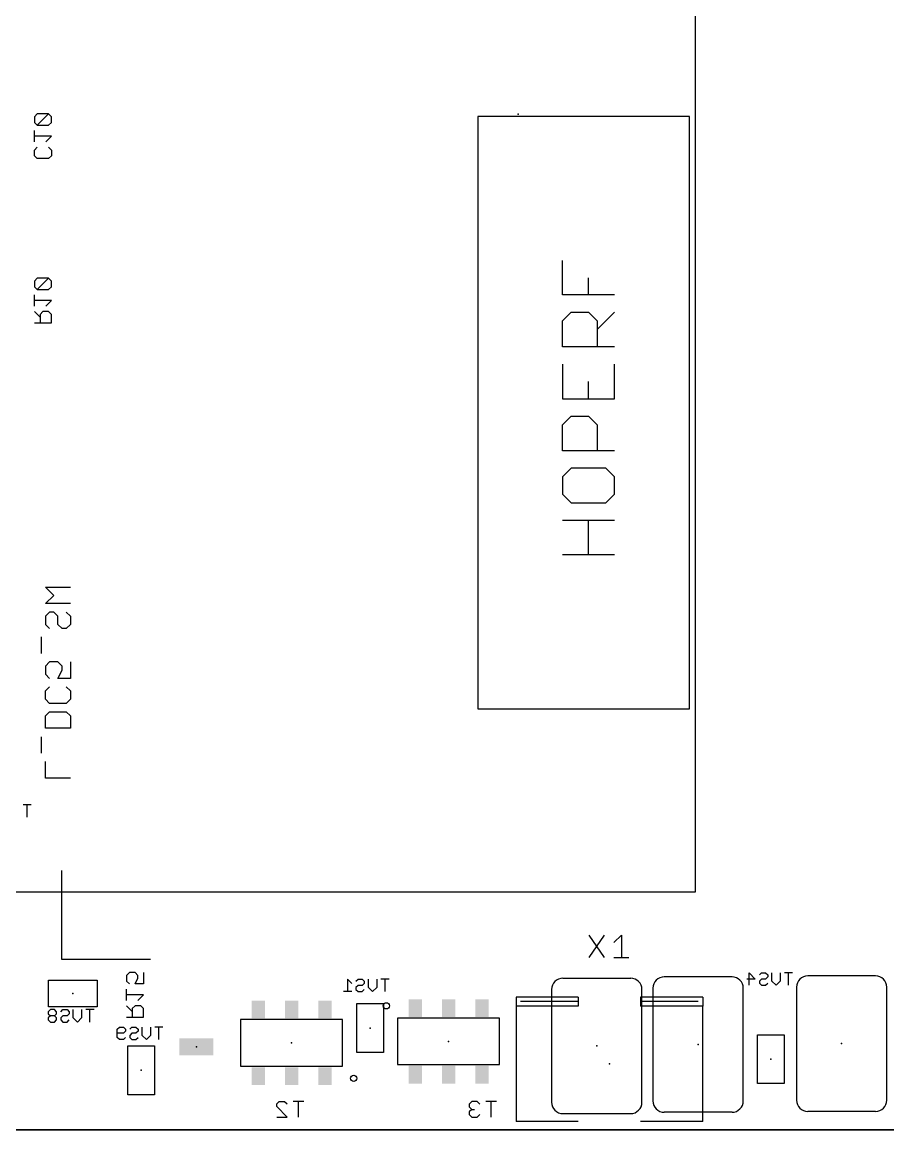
# Model space of a CAD drawing. Extents: x -57.1 to 14, y -1.3 to 47.3.
# Drawn here: x -32.75 to -13.27, y -1.27 to 23.66 of the extents above; entities that cross this region are included whole.
import ezdxf

# ---------------------------------------------------------------- set-up
doc = ezdxf.new("R2010")
doc.units = 0
for name, color, linetype in [('20', 7, 'CONTINUOUS'), ('21', 53, 'CONTINUOUS'), ('22', 53, 'CONTINUOUS'), ('23', 7, 'CONTINUOUS'), ('24', 7, 'CONTINUOUS'), ('25', 253, 'CONTINUOUS'), ('26', 253, 'CONTINUOUS')]:
    doc.layers.add(name, color=color, linetype=linetype)

# ---------------------------------------------------------------- blocks, each defined once
blk = doc.blocks.new('RECT')
blk.add_solid([(-0.5, -0.5), (0.5, -0.5), (-0.5, 0.5), (0.5, 0.5)])

msp = doc.modelspace()

# ---------------------------------------------------------------- linework, layer by layer
at = {"layer": '20'}
msp.add_line((-57.15, -1.27), (13.97, -1.27), dxfattribs=at)
at = {"layer": '21'}
for p, q in [((-17.61, 24.08), (-17.61, 4.08)), ((-17.735, 21.54), (-22.4975, 21.54)), ((-22.4975, 21.54), (-22.4975, 8.205)), ((-17.735, 8.205), (-17.735, 21.54)), ((-20.5914, 17.5214), (-20.5914, 18.301)), ((-20.0067, 17.5214), (-20.0067, 17.9112)), ((-19.4221, 17.5214), (-20.5914, 17.5214)), ((-20.5914, 16.9367), (-20.3965, 17.1316)), ((-20.3965, 17.1316), (-20.0067, 17.1316)), ((-20.0067, 17.1316), (-19.8118, 16.9367)), ((-19.8118, 16.7418), (-19.4221, 17.1316)), ((-20.5914, 16.352), (-20.5914, 16.9367)), ((-19.8118, 16.9367), (-19.8118, 16.352)), ((-19.4221, 16.352), (-20.5914, 16.352)), ((-20.5914, 15.9622), (-20.5914, 15.1826)), ((-19.4221, 15.1826), (-19.4221, 15.9622)), ((-20.0067, 15.1826), (-20.0067, 15.5724)), ((-20.5914, 15.1826), (-19.4221, 15.1826)), ((-20.5914, 14.5979), (-20.3965, 14.7928)), ((-20.3965, 14.7928), (-20.0067, 14.7928)), ((-20.0067, 14.7928), (-19.8118, 14.5979)), ((-20.5914, 14.0132), (-20.5914, 14.5979)), ((-19.8118, 14.5979), (-19.8118, 14.0132)), ((-19.4221, 14.0132), (-20.5914, 14.0132)), ((-20.3965, 13.6234), (-20.5914, 13.4285)), ((-19.6169, 13.6234), (-20.3965, 13.6234)), ((-19.4221, 13.4285), (-19.6169, 13.6234)), ((-20.5914, 13.4285), (-20.5914, 13.0387)), ((-19.4221, 13.0387), (-19.4221, 13.4285)), ((-20.5914, 13.0387), (-20.3965, 12.8438)), ((-19.6169, 12.8438), (-19.4221, 13.0387)), ((-20.3965, 12.8438), (-19.6169, 12.8438)), ((-20.5914, 12.454), (-19.4221, 12.454)), ((-20.0067, 11.6744), (-20.0067, 12.454)), ((-19.4221, 11.6744), (-20.5914, 11.6744)), ((-22.4975, 8.205), (-17.735, 8.205)), ((-17.61, 4.08), (-33.61, 4.08)), ((-20.238, 1.717), (-21.638, 1.717)), ((-21.638, 1.717), (-21.638, 1.517)), ((-20.238, 1.517), (-21.638, 1.517)), ((-21.638, 1.517), (-21.638, -1.083)), ((-20.238, 1.617), (-21.538, 1.617)), ((-20.238, 1.717), (-20.238, 1.517)), ((-17.438, 1.717), (-18.838, 1.717)), ((-18.838, 1.717), (-18.838, 1.517)), ((-17.538, 1.617), (-18.838, 1.617)), ((-17.438, 1.517), (-18.838, 1.517)), ((-17.438, 1.717), (-17.438, 1.517)), ((-17.438, -1.083), (-17.438, 1.517)), ((-20.238, -1.083), (-21.638, -1.083)), ((-17.438, -1.083), (-18.838, -1.083)), ((-57.14, -1.26), (13.96, -1.26))]:
    msp.add_line(p, q, dxfattribs=at)
at = {"layer": '22'}
for p, q in [((-31.866, 4.57), (-31.866, 2.57)), ((-31.866, 2.57), (-29.866, 2.57)), ((-32.16, 1.5), (-32.16, 2.1)), ((-32.16, 2.1), (-31.06, 2.1)), ((-31.06, 2.1), (-31.06, 1.5)), ((-20.582, 2.144), (-19.058, 2.144)), ((-16.778, 2.174), (-18.302, 2.174)), ((-13.549, 2.194), (-15.073, 2.194)), ((-20.836, 1.89), (-20.836, -0.65)), ((-18.804, -0.65), (-18.804, 1.89)), ((-18.556, 1.92), (-18.556, -0.62)), ((-16.524, -0.62), (-16.524, 1.92)), ((-15.327, 1.94), (-15.327, -0.6)), ((-13.295, -0.6), (-13.295, 1.94)), ((-31.06, 1.5), (-32.16, 1.5)), ((-25.222, 0.472), (-25.222, 1.572)), ((-25.222, 1.572), (-24.622, 1.572)), ((-24.622, 1.572), (-24.622, 0.472)), ((-27.836, 1.213), (-27.836, 0.167)), ((-25.544, 1.213), (-27.836, 1.213)), ((-25.544, 0.167), (-25.544, 1.213)), ((-22.011, 1.244), (-24.303, 1.244)), ((-24.303, 1.244), (-24.303, 0.198)), ((-22.011, 0.198), (-22.011, 1.244)), ((-16.206, -0.23), (-16.206, 0.87)), ((-16.206, 0.87), (-15.606, 0.87)), ((-15.606, 0.87), (-15.606, -0.23)), ((-30.37, 0.62), (-29.77, 0.62)), ((-30.37, -0.48), (-30.37, 0.62)), ((-29.77, 0.62), (-29.77, -0.48)), ((-24.622, 0.472), (-25.222, 0.472)), ((-27.836, 0.167), (-25.544, 0.167)), ((-24.303, 0.198), (-22.011, 0.198)), ((-15.606, -0.23), (-16.206, -0.23)), ((-29.77, -0.48), (-30.37, -0.48)), ((-20.582, -0.904), (-19.058, -0.904)), ((-16.778, -0.874), (-18.302, -0.874)), ((-13.549, -0.854), (-15.073, -0.854))]:
    msp.add_line(p, q, dxfattribs=at)
for centre, start, end in [((-20.582, 1.89), 90, 180), ((-19.058, 1.89), 0, 90), ((-18.302, 1.92), 90, 180), ((-16.778, 1.92), 0, 90), ((-15.073, 1.94), 90, 180), ((-13.549, 1.94), 0, 90), ((-20.582, -0.65), 180, 270), ((-19.058, -0.65), 270, 0), ((-18.302, -0.62), 180, 270), ((-16.778, -0.62), 270, 0), ((-15.073, -0.6), 180, 270), ((-13.549, -0.6), 270, 0)]:
    msp.add_arc(centre, 0.254, start, end, dxfattribs=at)
at = {"layer": '23'}
for p in [(-21.59, 21.59), (-19.538, 0.217)]:
    msp.add_point(p, dxfattribs=at)
at = {"layer": '24'}
for p in [(-31.61, 1.8), (-24.922, 1.022), (-28.83, 0.6), (-26.69, 0.69), (-23.157, 0.721), (-19.82, 0.62), (-17.54, 0.65), (-14.311, 0.67), (-15.906, 0.32), (-30.07, 0.07)]:
    msp.add_point(p, dxfattribs=at)
at = {"layer": '25'}
for p, q in [((-19.9972, 3.1152), (-19.6582, 2.6068)), ((-19.6582, 3.1152), (-19.9972, 2.6068)), ((-19.4359, 2.9458), (-19.2664, 3.1152)), ((-19.2664, 3.1152), (-19.2664, 2.6068)), ((-19.4359, 2.6068), (-19.0969, 2.6068))]:
    msp.add_line(p, q, dxfattribs=at)
at = {"layer": '26'}
for p, q in [((-32.4117, 21.5963), (-32.4753, 21.5328)), ((-32.4753, 21.5328), (-32.4753, 21.4057)), ((-32.1575, 21.5963), (-32.4117, 21.5963)), ((-32.4117, 21.3421), (-32.1575, 21.5963)), ((-32.094, 21.5328), (-32.1575, 21.5963)), ((-32.094, 21.4057), (-32.094, 21.5328)), ((-32.4753, 21.4057), (-32.4117, 21.3421)), ((-32.4753, 20.9679), (-32.4753, 21.2221)), ((-32.4117, 21.3421), (-32.1575, 21.3421)), ((-32.1575, 21.3421), (-32.094, 21.4057)), ((-32.094, 21.095), (-32.4753, 21.095)), ((-32.2211, 20.9679), (-32.094, 21.095)), ((-32.4753, 20.7844), (-32.4117, 20.8479)), ((-32.4753, 20.6573), (-32.4753, 20.7844)), ((-32.1575, 20.8479), (-32.094, 20.7844)), ((-32.094, 20.7844), (-32.094, 20.6573)), ((-32.4117, 20.5937), (-32.4753, 20.6573)), ((-32.1575, 20.5937), (-32.4117, 20.5937)), ((-32.094, 20.6573), (-32.1575, 20.5937)), ((-32.4117, 17.8963), (-32.4753, 17.8328)), ((-32.4753, 17.8328), (-32.4753, 17.7057)), ((-32.4753, 17.7057), (-32.4117, 17.6421)), ((-32.1575, 17.8963), (-32.4117, 17.8963)), ((-32.4117, 17.6421), (-32.1575, 17.8963)), ((-32.094, 17.8328), (-32.1575, 17.8963)), ((-32.1575, 17.6421), (-32.094, 17.7057)), ((-32.094, 17.7057), (-32.094, 17.8328)), ((-32.4753, 17.2679), (-32.4753, 17.5221)), ((-32.4117, 17.6421), (-32.1575, 17.6421)), ((-32.094, 17.395), (-32.4753, 17.395)), ((-32.2211, 17.2679), (-32.094, 17.395)), ((-32.3482, 17.0208), (-32.4753, 17.1479)), ((-32.2846, 17.1479), (-32.3482, 17.0844)), ((-32.3482, 17.0844), (-32.3482, 16.8937)), ((-32.1575, 17.1479), (-32.2846, 17.1479)), ((-32.094, 17.0844), (-32.1575, 17.1479)), ((-32.094, 16.8937), (-32.094, 17.0844)), ((-32.4753, 16.8937), (-32.094, 16.8937)), ((-32.0388, 10.7605), (-32.2252, 10.9469)), ((-32.2252, 10.9469), (-31.6659, 10.9469)), ((-32.2252, 10.5741), (-32.0388, 10.7605)), ((-31.6659, 10.5741), (-32.2252, 10.5741)), ((-32.132, 10.3856), (-32.2252, 10.2924)), ((-32.2252, 10.2924), (-32.2252, 10.106)), ((-32.0388, 10.3856), (-32.132, 10.3856)), ((-31.9456, 10.2924), (-32.0388, 10.3856)), ((-31.9456, 10.106), (-31.9456, 10.2924)), ((-31.7591, 10.3856), (-31.6659, 10.2924)), ((-31.6659, 10.2924), (-31.6659, 10.106)), ((-32.2252, 10.106), (-32.132, 10.0128)), ((-31.8524, 10.0128), (-31.9456, 10.106)), ((-31.7591, 10.0128), (-31.8524, 10.0128)), ((-31.6659, 10.106), (-31.7591, 10.0128)), ((-32.3184, 9.4515), (-32.3184, 9.8243)), ((-32.132, 9.263), (-32.2252, 9.1698)), ((-31.9456, 9.263), (-32.132, 9.263)), ((-31.8524, 9.1698), (-31.9456, 9.263)), ((-31.6659, 9.263), (-31.6659, 8.8901)), ((-32.2252, 9.1698), (-32.2252, 8.9834)), ((-32.2252, 8.9834), (-32.132, 8.8901)), ((-31.9456, 8.8901), (-31.8524, 9.0766)), ((-31.8524, 9.0766), (-31.8524, 9.1698)), ((-31.6659, 8.8901), (-31.9456, 8.8901)), ((-32.2252, 8.6085), (-32.132, 8.7017)), ((-32.2252, 8.422), (-32.2252, 8.6085)), ((-31.7591, 8.7017), (-31.6659, 8.6085)), ((-31.6659, 8.6085), (-31.6659, 8.422)), ((-32.132, 8.3288), (-32.2252, 8.422)), ((-31.7591, 8.3288), (-32.132, 8.3288)), ((-31.6659, 8.422), (-31.7591, 8.3288)), ((-32.2252, 8.0472), (-32.132, 8.1404)), ((-32.2252, 7.7675), (-32.2252, 8.0472)), ((-32.132, 8.1404), (-31.7591, 8.1404)), ((-31.7591, 8.1404), (-31.6659, 8.0472)), ((-31.6659, 8.0472), (-31.6659, 7.7675)), ((-31.6659, 7.7675), (-32.2252, 7.7675)), ((-32.3184, 7.2062), (-32.3184, 7.5791)), ((-32.2252, 6.6449), (-32.2252, 7.0178)), ((-31.6659, 6.6449), (-32.2252, 6.6449)), ((-32.5451, 6.0485), (-32.7315, 6.0485)), ((-32.6383, 5.7689), (-32.6383, 6.0485)), ((-30.3377, 2.2703), (-30.4013, 2.2068)), ((-30.2106, 2.2703), (-30.3377, 2.2703)), ((-30.1471, 2.2068), (-30.2106, 2.2703)), ((-30.02, 2.2703), (-30.02, 2.0161)), ((-16.3955, 1.9847), (-16.3955, 2.2643)), ((-16.3955, 2.2643), (-16.2557, 2.1245)), ((-16.1614, 2.2177), (-16.1148, 2.2643)), ((-16.1148, 2.2643), (-16.0216, 2.2643)), ((-16.0216, 2.2643), (-15.975, 2.2177)), ((-15.8808, 2.0779), (-15.8808, 2.2643)), ((-15.6944, 2.2643), (-15.6944, 2.0779)), ((-15.4137, 2.2643), (-15.6001, 2.2643)), ((-15.5069, 1.9847), (-15.5069, 2.2643)), ((-30.4013, 2.2068), (-30.4013, 2.0797)), ((-30.4013, 2.0797), (-30.3377, 2.0161)), ((-30.2106, 2.0161), (-30.1471, 2.1432)), ((-30.02, 2.0161), (-30.2106, 2.0161)), ((-30.1471, 2.1432), (-30.1471, 2.2068)), ((-25.3347, 2.0271), (-25.4279, 2.1203)), ((-25.4279, 2.1203), (-25.4279, 1.8407)), ((-25.2404, 2.0737), (-25.1938, 2.1203)), ((-25.1938, 2.1203), (-25.1006, 2.1203)), ((-25.1006, 2.1203), (-25.054, 2.0737)), ((-25.054, 2.0271), (-25.1006, 1.9805)), ((-25.054, 2.0737), (-25.054, 2.0271)), ((-24.9598, 1.9339), (-24.9598, 2.1203)), ((-24.7734, 2.1203), (-24.7734, 1.9339)), ((-24.4927, 2.1203), (-24.6791, 2.1203)), ((-24.5859, 1.8407), (-24.5859, 2.1203)), ((-16.2557, 2.1245), (-16.4421, 2.1245)), ((-16.1148, 2.1245), (-16.1614, 2.0779)), ((-16.1614, 2.0779), (-16.1614, 2.0313)), ((-16.1614, 2.0313), (-16.1148, 1.9847)), ((-16.0216, 2.1245), (-16.1148, 2.1245)), ((-15.975, 2.1711), (-16.0216, 2.1245)), ((-16.0216, 1.9847), (-15.975, 2.0313)), ((-15.975, 2.2177), (-15.975, 2.1711)), ((-15.7876, 1.9847), (-15.8808, 2.0779)), ((-15.6944, 2.0779), (-15.7876, 1.9847)), ((-30.4013, 1.6419), (-30.4013, 1.8961)), ((-30.02, 1.769), (-30.4013, 1.769)), ((-30.1471, 1.6419), (-30.02, 1.769)), ((-25.3347, 1.8407), (-25.5211, 1.8407)), ((-25.1938, 1.9805), (-25.2404, 1.9339)), ((-25.2404, 1.9339), (-25.2404, 1.8873)), ((-25.2404, 1.8873), (-25.1938, 1.8407)), ((-25.1006, 1.9805), (-25.1938, 1.9805)), ((-25.1938, 1.8407), (-25.1006, 1.8407)), ((-25.1006, 1.8407), (-25.054, 1.8873)), ((-24.8666, 1.8407), (-24.9598, 1.9339)), ((-24.7734, 1.9339), (-24.8666, 1.8407)), ((-16.1148, 1.9847), (-16.0216, 1.9847)), ((-30.2742, 1.3948), (-30.4013, 1.5219)), ((-30.2106, 1.5219), (-30.2742, 1.4584)), ((-30.0835, 1.5219), (-30.2106, 1.5219)), ((-30.02, 1.4584), (-30.0835, 1.5219)), ((-32.1155, 1.4363), (-32.1621, 1.3897)), ((-32.1621, 1.3897), (-32.1621, 1.3431)), ((-32.1621, 1.3431), (-32.1155, 1.2965)), ((-32.1155, 1.2965), (-32.1621, 1.2499)), ((-32.1621, 1.2499), (-32.1621, 1.2033)), ((-32.0223, 1.4363), (-32.1155, 1.4363)), ((-32.0223, 1.2965), (-32.1155, 1.2965)), ((-31.9757, 1.3897), (-32.0223, 1.4363)), ((-32.0223, 1.2965), (-31.9757, 1.3431)), ((-31.9757, 1.2499), (-32.0223, 1.2965)), ((-31.9757, 1.3431), (-31.9757, 1.3897)), ((-31.9757, 1.2033), (-31.9757, 1.2499)), ((-31.8814, 1.3897), (-31.8348, 1.4363)), ((-31.8348, 1.2965), (-31.8814, 1.2499)), ((-31.8814, 1.2499), (-31.8814, 1.2033)), ((-31.8348, 1.4363), (-31.7416, 1.4363)), ((-31.7416, 1.2965), (-31.8348, 1.2965)), ((-31.7416, 1.4363), (-31.695, 1.3897)), ((-31.695, 1.3431), (-31.7416, 1.2965)), ((-31.695, 1.3897), (-31.695, 1.3431)), ((-31.6008, 1.2499), (-31.6008, 1.4363)), ((-31.5076, 1.1567), (-31.6008, 1.2499)), ((-31.4144, 1.2499), (-31.5076, 1.1567)), ((-31.4144, 1.4363), (-31.4144, 1.2499)), ((-31.1337, 1.4363), (-31.3201, 1.4363)), ((-31.2269, 1.1567), (-31.2269, 1.4363)), ((-30.4013, 1.2677), (-30.02, 1.2677)), ((-30.2742, 1.4584), (-30.2742, 1.2677)), ((-30.02, 1.2677), (-30.02, 1.4584)), ((-32.1621, 1.2033), (-32.1155, 1.1567)), ((-32.1155, 1.1567), (-32.0223, 1.1567)), ((-32.0223, 1.1567), (-31.9757, 1.2033)), ((-31.8814, 1.2033), (-31.8348, 1.1567)), ((-31.8348, 1.1567), (-31.7416, 1.1567)), ((-31.7416, 1.1567), (-31.695, 1.2033)), ((-30.6105, 0.9969), (-30.5639, 1.0435)), ((-30.5639, 1.0435), (-30.4706, 1.0435)), ((-30.4706, 1.0435), (-30.424, 0.9969)), ((-30.3298, 0.9969), (-30.2832, 1.0435)), ((-30.2832, 1.0435), (-30.19, 1.0435)), ((-30.19, 1.0435), (-30.1434, 0.9969)), ((-30.0492, 0.8571), (-30.0492, 1.0435)), ((-29.8627, 1.0435), (-29.8627, 0.8571)), ((-29.5821, 1.0435), (-29.7685, 1.0435)), ((-29.6753, 0.7639), (-29.6753, 1.0435)), ((-30.6105, 0.8105), (-30.6105, 0.9969)), ((-30.4706, 0.9037), (-30.6105, 0.9037)), ((-30.5639, 0.7639), (-30.6105, 0.8105)), ((-30.4706, 0.7639), (-30.5639, 0.7639)), ((-30.424, 0.9503), (-30.4706, 0.9037)), ((-30.424, 0.8105), (-30.4706, 0.7639)), ((-30.424, 0.9969), (-30.424, 0.9503)), ((-30.2832, 0.9037), (-30.3298, 0.8571)), ((-30.3298, 0.8571), (-30.3298, 0.8105)), ((-30.3298, 0.8105), (-30.2832, 0.7639)), ((-30.19, 0.9037), (-30.2832, 0.9037)), ((-30.2832, 0.7639), (-30.19, 0.7639)), ((-30.1434, 0.9503), (-30.19, 0.9037)), ((-30.19, 0.7639), (-30.1434, 0.8105)), ((-30.1434, 0.9969), (-30.1434, 0.9503)), ((-29.9559, 0.7639), (-30.0492, 0.8571)), ((-29.8627, 0.8571), (-29.9559, 0.7639)), ((-27.0237, -0.6882), (-26.9643, -0.6289)), ((-27.0237, -0.7475), (-27.0237, -0.6882)), ((-26.7864, -0.9848), (-27.0237, -0.7475)), ((-26.9643, -0.6289), (-26.8457, -0.6289)), ((-26.8457, -0.6289), (-26.7864, -0.6882)), ((-26.4122, -0.6289), (-26.6495, -0.6289)), ((-26.5308, -0.9848), (-26.5308, -0.6289)), ((-22.6323, -0.6309), (-22.6917, -0.6902)), ((-22.6917, -0.6902), (-22.6917, -0.7495)), ((-22.5137, -0.6309), (-22.6323, -0.6309)), ((-22.4544, -0.6902), (-22.5137, -0.6309)), ((-22.0802, -0.6309), (-22.3175, -0.6309)), ((-22.1988, -0.9868), (-22.1988, -0.6309)), ((-27.0237, -0.9848), (-26.7864, -0.9848)), ((-22.6917, -0.7495), (-22.6323, -0.8089)), ((-22.6323, -0.8089), (-22.6917, -0.8682)), ((-22.6917, -0.8682), (-22.6917, -0.9275)), ((-22.6917, -0.9275), (-22.6323, -0.9868)), ((-22.6323, -0.8089), (-22.573, -0.8089)), ((-22.6323, -0.9868), (-22.5137, -0.9868)), ((-22.5137, -0.9868), (-22.4544, -0.9275))]:
    msp.add_line(p, q, dxfattribs=at)
for centre in [(-24.557, 1.521), (-25.29, -0.11)]:
    msp.add_circle(centre, 0.07, dxfattribs=at)

# ---------------------------------------------------------------- block references
at = {"layer": '22'}
for p, xscale, yscale, rotation in [((-27.44, 1.44), 0.4, 0.3, 90), ((-26.69, 1.44), 0.4, 0.3, 90), ((-25.94, 1.44), 0.4, 0.3, 90), ((-23.907, 1.471), 0.4, 0.3, 270), ((-23.157, 1.471), 0.4, 0.3, 270), ((-22.407, 1.471), 0.4, 0.3, 270), ((-28.83, 0.6), 0.381, 0.762, 270), ((-27.44, -0.06), 0.4, 0.3, 90), ((-26.69, -0.06), 0.4, 0.3, 90), ((-25.94, -0.06), 0.4, 0.3, 90), ((-23.907, -0.029), 0.4, 0.3, 270), ((-23.157, -0.029), 0.4, 0.3, 270), ((-22.407, -0.029), 0.4, 0.3, 270)]:
    msp.add_blockref('RECT', p, dxfattribs=dict(at, xscale=xscale, yscale=yscale, rotation=rotation))

doc.saveas('drawing.dxf')
